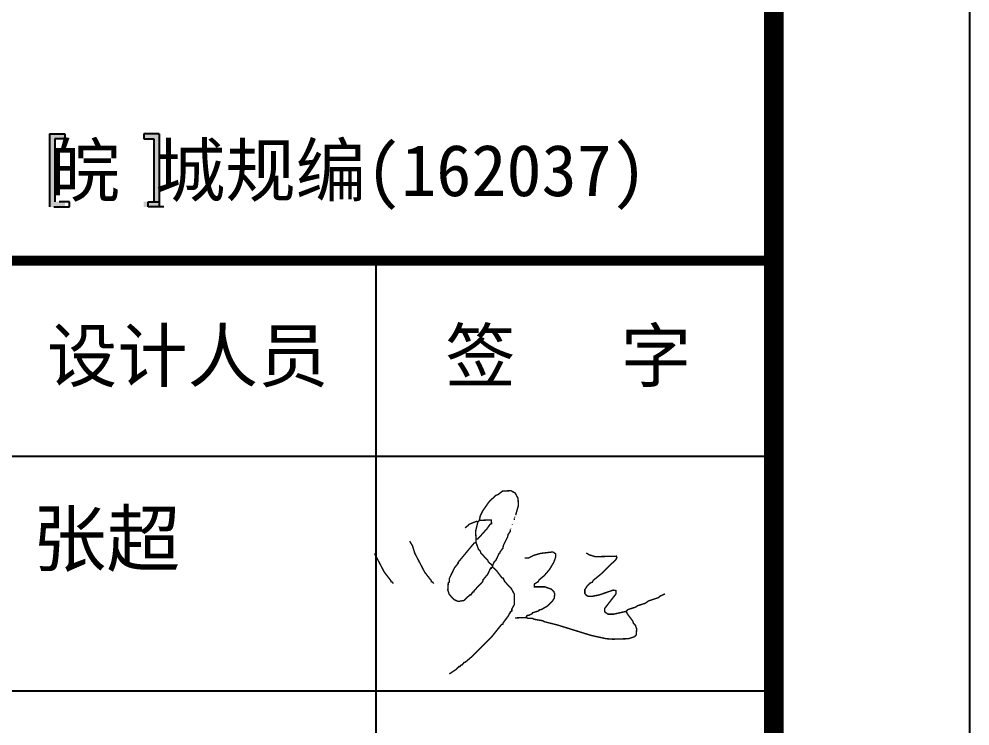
# Model space of a CAD drawing. Extents: x 504875 to 505317, y 3419043 to 3419232.
# Drawn here: x 505295.33 to 505317.14, y 3419177.1 to 3419193.3 of the extents above; entities that cross this region are included whole.
import ezdxf

# ---------------------------------------------------------------- set-up
doc = ezdxf.new("R2010")
doc.units = 0
doc.layers.get('0').update_dxf_attribs({"linetype": 'CONTINUOUS'})
for name, color, linetype in [('PUB_TITLE', 4, 'CONTINUOUS'), ('图框', 4, 'CONTINUOUS'), ('签名', 7, 'CONTINUOUS')]:
    doc.layers.add(name, color=color, linetype=linetype)
doc.styles.add('STYLE-黑体', font='simhei.ttf')
doc.styles.add('黑体', font='simhei.ttf')

# ---------------------------------------------------------------- blocks, each defined once
blk = doc.blocks.new('建筑专业签名')
at = {"linetype": 'Continuous', "const_width": 10}
for points in [[(3864, 673.2), (3884, 743.2), (3880.7, 793.2), (3860.7, 829.8), (3830.7, 846.5), (3770.7, 843.2), (3740.7, 819.8), (3724, 813.2), (3677.3, 769.8), (3630.7, 703.2), (3614, 669.8), (3607.3, 636.5)], [(3597.3, 626.5), (3587.3, 629.8), (3537.3, 609.8), (3510.7, 586.5), (3514, 583.2)], [(3597.3, 626.5), (3580.7, 559.8), (3584, 503.2)], [(3584, 503.2), (3597.3, 506.5), (3660.7, 576.5), (3684, 609.8), (3694, 613.2), (3690.7, 639.8), (3607.3, 636.5)], [(3607.3, 636.5), (3597.3, 626.5)], [(3840.7, 609.8), (3840.7, 606.5)], [(3854, 649.8), (3854, 639.8)], [(3857.3, 663.2), (3857.3, 656.5)], [(3700.7, 316.5), (3710.7, 339.8), (3724, 353.2), (3747.3, 403.2), (3754, 406.5), (3754, 413.2), (3774, 439.8), (3777.3, 459.8), (3807.3, 519.8), (3810.7, 536.5), (3827.3, 559.8), (3827.3, 573.2)], [(3830.7, 583.2), (3830.7, 579.8)], [(3114, 489.8), (3134, 456.5), (3150.7, 403.2), (3220.7, 269.8), (3267.3, 209.8), (3267.3, 203.2), (3277.3, 199.8), (3284, 189.8)], [(3584, 479.8), (3570.7, 476.5), (3457.3, 339.8), (3457.3, 333.2), (3430.7, 299.8), (3394, 223.2), (3394, 199.8), (3387.3, 196.5), (3384, 143.2), (3394, 113.2), (3427.3, 76.5), (3457.3, 63.2), (3497.3, 69.8), (3540.7, 109.8), (3547.3, 109.8), (3560.7, 129.8), (3567.3, 129.8), (3570.7, 139.8), (3630.7, 203.2), (3634, 216.5), (3667.3, 256.5), (3684, 293.2), (3690.7, 296.5), (3690.7, 303.2), (3700.7, 306.5)], [(3584, 503.2), (3584, 479.8)], [(3700.7, 316.5), (3670.7, 343.2), (3667.3, 353.2), (3617.3, 406.5), (3614, 419.8), (3600.7, 433.2), (3584, 479.8)], [(2864.9, 403.2), (2864.9, 403.2), (2864.9, 403.2), (2934.9, 269.8), (2981.6, 209.8), (2981.6, 203.2), (2991.6, 199.8), (2998.3, 189.8)], [(3940.7, -50.2), (3944, -36.8), (3960.7, -33.5), (3980.7, -23.5), (3984, -16.8), (4027.3, -3.5), (4030.7, 3.2), (4047.3, 6.5), (4087.3, 29.8), (4127.3, 69.8), (4137.3, 86.5), (4140.7, 116.5), (4134, 133.2), (4117.3, 149.8), (4070.7, 166.5), (3997.3, 166.5), (3997.3, 186.5), (4024, 203.2), (4030.7, 216.5), (4067.3, 246.5), (4104, 289.8), (4134, 339.8), (4147.3, 376.5), (4147.3, 399.8), (4127.3, 413.2), (4040.7, 403.2), (3994, 389.8), (3954, 369.8), (3927.3, 369.8)], [(4647.3, -6.8), (4557.3, -26.8), (4517.3, -26.8), (4494, -10.2), (4494, 13.2), (4574, 116.5), (4574, 139.8), (4554, 143.2), (4457.3, 109.8), (4407.3, 99.8), (4377.3, 99.8), (4364, 106.5), (4354, 119.8), (4354, 146.5), (4370.7, 173.2), (4390.7, 193.2), (4407.3, 199.8), (4414, 213.2), (4464, 253.2), (4574, 359.8), (4580.7, 373.2), (4577.3, 383.2), (4427.3, 379.8), (4384, 393.2), (4364, 406.5)], [(3700.7, 306.5), (3727.3, 283.2), (3767.3, 229.8), (3774, 229.8), (3787.3, 203.2), (3834, 153.2), (3854, 116.5), (3854, 39.8), (3837.3, 9.8), (3837.3, -3.5), (3827.3, -10.2), (3827.3, -16.8), (3820.7, -20.2), (3814, -36.8), (3774, -90.2), (3774, -96.8), (3764, -100.2), (3697.3, -183.5), (3550.7, -330.2), (3507.3, -366.8), (3500.7, -366.8), (3484, -386.8), (3477.3, -386.8), (3470.7, -396.8), (3464, -396.8), (3444, -416.8), (3394, -450.2)], [(3700.7, 306.5), (3700.7, 316.5)], [(4647.3, -6.8), (4660.7, 6.5), (4714, 23.2), (4727.3, 33.2), (4780.7, 49.8), (4804, 66.5), (4874, 89.8), (4884, 99.8), (4920.7, 116.5)], [(3940.7, -50.2), (3860.7, -53.5)], [(3940.7, -50.2), (3950.7, -56.8), (3984, -56.8), (3997.3, -63.5), (4057.3, -73.5), (4067.3, -80.2), (4160.7, -103.5), (4397.3, -176.8), (4504, -200.2), (4550.7, -203.5)], [(4557.3, -203.5), (4664, -200.2), (4704, -186.8), (4717.3, -173.5), (4720.7, -130.2), (4710.7, -103.5), (4697.3, -90.2), (4694, -76.8), (4654, -23.5), (4647.3, -6.8)], [(4550.7, -203.5), (4550.7, -210.2)], [(4550.7, -203.5), (4557.3, -203.5)], [(4557.3, -203.5), (4557.3, -210.2)]]:
    blk.add_lwpolyline(points, dxfattribs=at)

msp = doc.modelspace()

# ---------------------------------------------------------------- hatches: boundary and pattern name
at = {"layer": '图框'}
for points in [[(505296.15, 3419190.557), (505296.381, 3419190.557), (505296.381, 3419190.672), (505296.274, 3419190.672), (505296.026, 3419190.672), (505296.026, 3419188.996), (505296.274, 3419188.996), (505296.381, 3419188.996), (505296.381, 3419189.112), (505296.15, 3419189.112)], [(505298.423, 3419189.112), (505298.192, 3419189.112), (505298.192, 3419188.996), (505298.298, 3419188.996), (505298.547, 3419188.996), (505298.547, 3419190.672), (505298.298, 3419190.672), (505298.192, 3419190.672), (505298.192, 3419190.557), (505298.423, 3419190.557)]]:
    msp.add_hatch(color=4, dxfattribs=at).paths.add_polyline_path(points)

# ---------------------------------------------------------------- linework, layer by layer
at = {"layer": 'PUB_TITLE', "elevation": 49}
msp.add_lwpolyline([(505049.836, 3419042.645), (505317.136, 3419042.645), (505317.136, 3419231.645), (505049.836, 3419231.645)], close=True, dxfattribs=at)
at = {"layer": 'PUB_TITLE', "const_width": 0.45, "elevation": 49}
msp.add_lwpolyline([(505061.086, 3419047.145), (505312.636, 3419047.145), (505312.636, 3419227.145), (505061.086, 3419227.145)], close=True, dxfattribs=at)
at = {"layer": '图框', "color": 4}
for p, q in [((505296.026, 3419190.672, 49), (505296.274, 3419190.672, 49)), ((505296.026, 3419190.672, 49), (505296.026, 3419188.996, 49)), ((505296.381, 3419190.557, 49), (505296.15, 3419190.557, 49)), ((505296.15, 3419190.557, 49), (505296.15, 3419189.112, 49)), ((505296.274, 3419190.672, 49), (505296.381, 3419190.672, 49)), ((505296.381, 3419190.672, 49), (505296.381, 3419190.557, 49)), ((505298.298, 3419190.672, 49), (505298.192, 3419190.672, 49)), ((505298.192, 3419190.672, 49), (505298.192, 3419190.557, 49)), ((505298.192, 3419190.557, 49), (505298.423, 3419190.557, 49)), ((505298.547, 3419190.672, 49), (505298.298, 3419190.672, 49)), ((505298.423, 3419190.557, 49), (505298.423, 3419189.112, 49)), ((505298.547, 3419190.672, 49), (505298.547, 3419188.996, 49)), ((505296.129, 3419188.996, 49), (505296.378, 3419188.996, 49)), ((505296.484, 3419189.112, 49), (505296.253, 3419189.112, 49)), ((505296.378, 3419188.996, 49), (505296.484, 3419188.996, 49)), ((505296.484, 3419188.996, 49), (505296.484, 3419189.112, 49)), ((505298.295, 3419188.996, 49), (505298.295, 3419189.112, 49)), ((505298.295, 3419189.112, 49), (505298.526, 3419189.112, 49)), ((505298.402, 3419188.996, 49), (505298.295, 3419188.996, 49)), ((505298.65, 3419188.996, 49), (505298.402, 3419188.996, 49))]:
    msp.add_line(p, q, dxfattribs=at)
at = {"layer": '图框', "color": 0}
for p, q in [((505285.594, 3419183.281, 49), (505312.636, 3419183.281, 49)), ((505285.594, 3419183.281, 49), (505312.636, 3419183.281, 49)), ((505285.594, 3419177.903, 49), (505312.636, 3419177.903, 49))]:
    msp.add_line(p, q, dxfattribs=at)
at = {"layer": '图框', "color": 0, "const_width": 0.225, "elevation": 49}
msp.add_lwpolyline([(505285.594, 3419187.763), (505312.636, 3419187.763), (505312.636, 3419142.047), (505285.594, 3419142.047)], close=True, dxfattribs=at)
at = {"layer": '图框', "color": 0, "elevation": 49}
for points in [[(505303.522, 3419183.281), (505303.522, 3419187.763)], [(505303.522, 3419157.286), (505303.522, 3419183.281)]]:
    msp.add_lwpolyline(points, dxfattribs=at)

# ---------------------------------------------------------------- block references
at = {"layer": '签名', "xscale": 0.003240000531077385, "yscale": 0.003240000531077385, "zscale": 0.004500000000000001}
msp.add_blockref('建筑专业签名', (505294.198, 3419179.75, 49), dxfattribs=at)

# ---------------------------------------------------------------- texts
at = {"layer": '图框', "color": 4}
for s, height, style, p in [('证书编号：皖 城规编(162037)', 1.18325, '黑体', (505287.957, 3419189.241, 49)), ('张超', 1.2424, 'STYLE-黑体', (505295.639, 3419180.773, 49))]:
    msp.add_text(s, height=height, dxfattribs=dict(at, style=style)).set_placement(p)
at = {"layer": '图框', "color": 0, "style": 'STYLE-黑体'}
for s, p in [('设计人员', (505295.97, 3419184.995, 49)), ('签   字', (505305.101, 3419184.995, 49))]:
    msp.add_text(s, height=1.1832, dxfattribs=at).set_placement(p)

doc.saveas('drawing.dxf')
